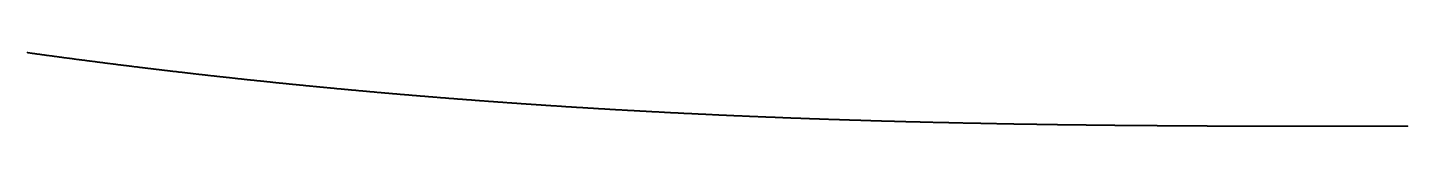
# Model space of a CAD drawing. Header units: metres. Extents: x 0 to 360, y 0 to 49.
# Drawn here: x 337.51 to 360, y 0 to 1.2 of the extents above; entities that cross this region are included whole.
import ezdxf

# ---------------------------------------------------------------- set-up
doc = ezdxf.new("R2010")
doc.units = ezdxf.units.M

msp = doc.modelspace()

# ---------------------------------------------------------------- linework, layer by layer
for p in [(337.513, 1.203), (337.525, 1.201), (337.536, 1.2), (337.547, 1.198), (337.558, 1.197), (337.57, 1.195), (337.581, 1.193), (337.592, 1.192), (337.603, 1.19), (337.615, 1.189), (337.626, 1.187), (337.637, 1.186), (337.648, 1.184), (337.66, 1.183), (337.671, 1.181), (337.682, 1.179), (337.693, 1.178), (337.705, 1.176), (337.716, 1.175), (337.727, 1.173), (337.739, 1.172), (337.75, 1.17), (337.761, 1.169), (337.772, 1.167), (337.784, 1.166), (337.795, 1.164), (337.806, 1.162), (337.817, 1.161), (337.829, 1.159), (337.84, 1.158), (337.851, 1.156), (337.862, 1.155), (337.874, 1.153), (337.885, 1.152), (337.896, 1.15), (337.908, 1.149), (337.919, 1.147), (337.93, 1.146), (337.941, 1.144), (337.953, 1.143), (337.964, 1.141), (337.975, 1.14), (337.986, 1.138), (337.998, 1.136), (338.009, 1.135), (338.02, 1.133), (338.032, 1.132), (338.043, 1.13), (338.054, 1.129), (338.065, 1.127), (338.077, 1.126), (338.088, 1.124), (338.099, 1.123), (338.111, 1.121), (338.122, 1.12), (338.133, 1.118), (338.144, 1.117), (338.156, 1.115), (338.167, 1.114), (338.178, 1.112), (338.19, 1.111), (338.201, 1.109), (338.212, 1.108), (338.223, 1.106), (338.235, 1.105), (338.246, 1.103), (338.257, 1.102), (338.269, 1.1), (338.28, 1.099), (338.291, 1.097), (338.302, 1.096), (338.314, 1.094), (338.325, 1.093), (338.336, 1.091), (338.348, 1.09), (338.359, 1.088), (338.37, 1.087), (338.382, 1.085), (338.393, 1.084), (338.404, 1.082), (338.415, 1.081), (338.427, 1.079), (338.438, 1.078), (338.449, 1.077), (338.461, 1.075), (338.472, 1.074), (338.483, 1.072), (338.494, 1.071), (338.506, 1.069), (338.517, 1.068), (338.528, 1.066), (338.54, 1.065), (338.551, 1.063), (338.562, 1.062), (338.574, 1.06), (338.585, 1.059), (338.596, 1.057), (338.608, 1.056), (338.619, 1.055), (338.63, 1.053), (338.641, 1.052), (338.653, 1.05), (338.664, 1.049), (338.675, 1.047), (338.687, 1.046), (338.698, 1.044), (338.709, 1.043), (338.721, 1.041), (338.732, 1.04), (338.743, 1.039), (338.755, 1.037), (338.766, 1.036), (338.777, 1.034), (338.788, 1.033), (338.8, 1.031), (338.811, 1.03), (338.822, 1.028), (338.834, 1.027), (338.845, 1.026), (338.856, 1.024), (338.868, 1.023), (338.879, 1.021), (338.89, 1.02), (338.902, 1.018), (338.913, 1.017), (338.924, 1.015), (338.936, 1.014), (338.947, 1.013), (338.958, 1.011), (338.97, 1.01), (338.981, 1.008), (338.992, 1.007), (339.004, 1.006), (339.015, 1.004), (339.026, 1.003), (339.038, 1.001), (339.049, 1), (339.06, 0.998), (339.071, 0.997), (339.083, 0.996), (339.094, 0.994), (339.105, 0.993), (339.117, 0.991), (339.128, 0.99), (339.139, 0.989), (339.151, 0.987), (339.162, 0.986), (339.173, 0.984), (339.185, 0.983), (339.196, 0.981), (339.207, 0.98), (339.219, 0.979), (339.23, 0.977), (339.241, 0.976), (339.253, 0.974), (339.264, 0.973), (339.275, 0.972), (339.287, 0.97), (339.298, 0.969), (339.309, 0.968), (339.321, 0.966), (339.332, 0.965), (339.343, 0.963), (339.355, 0.962), (339.366, 0.961), (339.378, 0.959), (339.389, 0.958), (339.4, 0.956), (339.412, 0.955), (339.423, 0.954), (339.434, 0.952), (339.446, 0.951), (339.457, 0.949), (339.468, 0.948), (339.48, 0.947), (339.491, 0.945), (339.502, 0.944), (339.514, 0.943), (339.525, 0.941), (339.536, 0.94), (339.548, 0.939), (339.559, 0.937), (339.57, 0.936), (339.582, 0.934), (339.593, 0.933), (339.604, 0.932), (339.616, 0.93), (339.627, 0.929), (339.638, 0.928), (339.65, 0.926), (339.661, 0.925), (339.673, 0.924), (339.684, 0.922), (339.695, 0.921), (339.707, 0.919), (339.718, 0.918), (339.729, 0.917), (339.741, 0.915), (339.752, 0.914), (339.763, 0.913), (339.775, 0.911), (339.786, 0.91), (339.797, 0.909), (339.809, 0.907), (339.82, 0.906), (339.832, 0.905), (339.843, 0.903), (339.854, 0.902), (339.866, 0.901), (339.877, 0.899), (339.888, 0.898), (339.9, 0.897), (339.911, 0.895), (339.922, 0.894), (339.934, 0.893), (339.945, 0.891), (339.956, 0.89), (339.968, 0.889), (339.979, 0.887), (339.991, 0.886), (340.002, 0.885), (340.013, 0.883), (340.025, 0.882), (340.036, 0.881), (340.047, 0.879), (340.059, 0.878), (340.07, 0.877), (340.082, 0.875), (340.093, 0.874), (340.104, 0.873), (340.116, 0.871), (340.127, 0.87), (340.138, 0.869), (340.15, 0.867), (340.161, 0.866), (340.173, 0.865), (340.184, 0.864), (340.195, 0.862), (340.207, 0.861), (340.218, 0.86), (340.229, 0.858), (340.241, 0.857), (340.252, 0.856), (340.264, 0.854), (340.275, 0.853), (340.286, 0.852), (340.298, 0.851), (340.309, 0.849), (340.32, 0.848), (340.332, 0.847), (340.343, 0.845), (340.355, 0.844), (340.366, 0.843), (340.377, 0.841), (340.389, 0.84), (340.4, 0.839), (340.411, 0.838), (340.423, 0.836), (340.434, 0.835), (340.446, 0.834), (340.457, 0.832), (340.468, 0.831), (340.48, 0.83), (340.491, 0.829), (340.503, 0.827), (340.514, 0.826), (340.525, 0.825), (340.537, 0.824), (340.548, 0.822), (340.559, 0.821), (340.571, 0.82), (340.582, 0.818), (340.594, 0.817), (340.605, 0.816), (340.616, 0.815), (340.628, 0.813), (340.639, 0.812), (340.651, 0.811), (340.662, 0.81), (340.673, 0.808), (340.685, 0.807), (340.696, 0.806), (340.708, 0.805), (340.719, 0.803), (340.73, 0.802), (340.742, 0.801), (340.753, 0.8), (340.765, 0.798), (340.776, 0.797), (340.787, 0.796), (340.799, 0.795), (340.81, 0.793), (340.822, 0.792), (340.833, 0.791), (340.844, 0.79), (340.856, 0.788), (340.867, 0.787), (340.879, 0.786), (340.89, 0.785), (340.901, 0.783), (340.913, 0.782), (340.924, 0.781), (340.936, 0.78), (340.947, 0.778), (340.958, 0.777), (340.97, 0.776), (340.981, 0.775), (340.993, 0.773), (341.004, 0.772), (341.015, 0.771), (341.027, 0.77), (341.038, 0.769), (341.05, 0.767), (341.061, 0.766), (341.072, 0.765), (341.084, 0.764), (341.095, 0.762), (341.107, 0.761), (341.118, 0.76), (341.13, 0.759), (341.141, 0.758), (341.152, 0.756), (341.164, 0.755), (341.175, 0.754), (341.187, 0.753), (341.198, 0.752), (341.209, 0.75), (341.221, 0.749), (341.232, 0.748), (341.244, 0.747), (341.255, 0.745), (341.266, 0.744), (341.278, 0.743), (341.289, 0.742), (341.301, 0.741), (341.312, 0.739), (341.324, 0.738), (341.335, 0.737), (341.346, 0.736), (341.358, 0.735), (341.369, 0.733), (341.381, 0.732), (341.392, 0.731), (341.404, 0.73), (341.415, 0.729), (341.426, 0.728), (341.438, 0.726), (341.449, 0.725), (341.461, 0.724), (341.472, 0.723), (341.483, 0.722), (341.495, 0.72), (341.506, 0.719), (341.518, 0.718), (341.529, 0.717), (341.541, 0.716), (341.552, 0.715), (341.563, 0.713), (341.575, 0.712), (341.586, 0.711), (341.598, 0.71), (341.609, 0.709), (341.621, 0.707), (341.632, 0.706), (341.643, 0.705), (341.655, 0.704), (341.666, 0.703), (341.678, 0.702), (341.689, 0.7), (341.701, 0.699), (341.712, 0.698), (341.723, 0.697), (341.735, 0.696), (341.746, 0.695), (341.758, 0.694), (341.769, 0.692), (341.781, 0.691), (341.792, 0.69), (341.804, 0.689), (341.815, 0.688), (341.826, 0.687), (341.838, 0.685), (341.849, 0.684), (341.861, 0.683), (341.872, 0.682), (341.884, 0.681), (341.895, 0.68), (341.906, 0.679), (341.918, 0.677), (341.929, 0.676), (341.941, 0.675), (341.952, 0.674), (341.964, 0.673), (341.975, 0.672), (341.987, 0.671), (341.998, 0.67), (342.009, 0.668), (342.021, 0.667), (342.032, 0.666), (342.044, 0.665), (342.055, 0.664), (342.067, 0.663), (342.078, 0.662), (342.09, 0.66), (342.101, 0.659), (342.112, 0.658), (342.124, 0.657), (342.135, 0.656), (342.147, 0.655), (342.158, 0.654), (342.17, 0.653), (342.181, 0.652), (342.193, 0.65), (342.204, 0.649), (342.216, 0.648), (342.227, 0.647), (342.238, 0.646), (342.25, 0.645), (342.261, 0.644), (342.273, 0.643), (342.284, 0.642), (342.296, 0.64), (342.307, 0.639), (342.319, 0.638), (342.33, 0.637), (342.342, 0.636), (342.353, 0.635), (342.364, 0.634), (342.376, 0.633), (342.387, 0.632), (342.399, 0.631), (342.41, 0.629), (342.422, 0.628), (342.433, 0.627), (342.445, 0.626), (342.456, 0.625), (342.468, 0.624), (342.479, 0.623), (342.49, 0.622), (342.502, 0.621), (342.513, 0.62), (342.525, 0.619), (342.536, 0.617), (342.548, 0.616), (342.559, 0.615), (342.571, 0.614), (342.582, 0.613), (342.594, 0.612), (342.605, 0.611), (342.617, 0.61), (342.628, 0.609), (342.639, 0.608), (342.651, 0.607), (342.662, 0.606), (342.674, 0.605), (342.685, 0.603), (342.697, 0.602), (342.708, 0.601), (342.72, 0.6), (342.731, 0.599), (342.743, 0.598), (342.754, 0.597), (342.766, 0.596), (342.777, 0.595), (342.789, 0.594), (342.8, 0.593), (342.811, 0.592), (342.823, 0.591), (342.834, 0.59), (342.846, 0.589), (342.857, 0.588), (342.869, 0.587), (342.88, 0.585), (342.892, 0.584), (342.903, 0.583), (342.915, 0.582), (342.926, 0.581), (342.938, 0.58), (342.949, 0.579), (342.961, 0.578), (342.972, 0.577), (342.984, 0.576), (342.995, 0.575), (343.007, 0.574), (343.018, 0.573), (343.03, 0.572), (343.041, 0.571), (343.052, 0.57), (343.064, 0.569), (343.075, 0.568), (343.087, 0.567), (343.098, 0.566), (343.11, 0.565), (343.121, 0.564), (343.133, 0.563), (343.144, 0.562), (343.156, 0.561), (343.167, 0.56), (343.179, 0.559), (343.19, 0.558), (343.202, 0.557), (343.213, 0.555), (343.225, 0.554), (343.236, 0.553), (343.248, 0.552), (343.259, 0.551), (343.271, 0.55), (343.282, 0.549), (343.294, 0.548), (343.305, 0.547), (343.317, 0.546), (343.328, 0.545), (343.34, 0.544), (343.351, 0.543), (343.363, 0.542), (343.374, 0.541), (343.386, 0.54), (343.397, 0.539), (343.408, 0.538), (343.42, 0.537), (343.431, 0.536), (343.443, 0.535), (343.454, 0.534), (343.466, 0.533), (343.477, 0.532), (343.489, 0.531), (343.5, 0.53), (343.512, 0.529), (343.523, 0.528), (343.535, 0.527), (343.546, 0.526), (343.558, 0.525), (343.569, 0.524), (343.581, 0.523), (343.592, 0.522), (343.604, 0.521), (343.615, 0.521), (343.627, 0.52), (343.638, 0.519), (343.65, 0.518), (343.661, 0.517), (343.673, 0.516), (343.684, 0.515), (343.696, 0.514), (343.707, 0.513), (343.719, 0.512), (343.73, 0.511), (343.742, 0.51), (343.753, 0.509), (343.765, 0.508), (343.776, 0.507), (343.788, 0.506), (343.799, 0.505), (343.811, 0.504), (343.822, 0.503), (343.834, 0.502), (343.845, 0.501), (343.857, 0.5), (343.868, 0.499), (343.88, 0.498), (343.891, 0.497), (343.903, 0.496), (343.914, 0.495), (343.926, 0.494), (343.937, 0.493), (343.949, 0.493), (343.96, 0.492), (343.972, 0.491), (343.983, 0.49), (343.995, 0.489), (344.006, 0.488), (344.018, 0.487), (344.029, 0.486), (344.041, 0.485), (344.052, 0.484), (344.064, 0.483), (344.076, 0.482), (344.087, 0.481), (344.099, 0.48), (344.11, 0.479), (344.122, 0.478), (344.133, 0.477), (344.145, 0.477), (344.156, 0.476), (344.168, 0.475), (344.179, 0.474), (344.191, 0.473), (344.202, 0.472), (344.214, 0.471), (344.225, 0.47), (344.237, 0.469), (344.248, 0.468), (344.26, 0.467), (344.271, 0.466), (344.283, 0.465), (344.294, 0.465), (344.306, 0.464), (344.317, 0.463), (344.329, 0.462), (344.34, 0.461), (344.352, 0.46), (344.363, 0.459), (344.375, 0.458), (344.386, 0.457), (344.398, 0.456), (344.409, 0.455), (344.421, 0.454), (344.432, 0.454), (344.444, 0.453), (344.456, 0.452), (344.467, 0.451), (344.479, 0.45), (344.49, 0.449), (344.502, 0.448), (344.513, 0.447), (344.525, 0.446), (344.536, 0.445), (344.548, 0.445), (344.559, 0.444), (344.571, 0.443), (344.582, 0.442), (344.594, 0.441), (344.605, 0.44), (344.617, 0.439), (344.628, 0.438), (344.64, 0.437), (344.651, 0.437), (344.663, 0.436), (344.674, 0.435), (344.686, 0.434), (344.698, 0.433), (344.709, 0.432), (344.721, 0.431), (344.732, 0.43), (344.744, 0.43), (344.755, 0.429), (344.767, 0.428), (344.778, 0.427), (344.79, 0.426), (344.801, 0.425), (344.813, 0.424), (344.824, 0.423), (344.836, 0.423), (344.847, 0.422), (344.859, 0.421), (344.87, 0.42), (344.882, 0.419), (344.894, 0.418), (344.905, 0.417), (344.917, 0.416), (344.928, 0.416), (344.94, 0.415), (344.951, 0.414), (344.963, 0.413), (344.974, 0.412), (344.986, 0.411), (344.997, 0.41), (345.009, 0.41), (345.02, 0.409), (345.032, 0.408), (345.043, 0.407), (345.055, 0.406), (345.067, 0.405), (345.078, 0.405), (345.09, 0.404), (345.101, 0.403), (345.113, 0.402), (345.124, 0.401), (345.136, 0.4), (345.147, 0.399), (345.159, 0.399), (345.17, 0.398), (345.182, 0.397), (345.194, 0.396), (345.205, 0.395), (345.217, 0.394), (345.228, 0.394), (345.24, 0.393), (345.251, 0.392), (345.263, 0.391), (345.274, 0.39), (345.286, 0.389), (345.297, 0.389), (345.309, 0.388), (345.32, 0.387), (345.332, 0.386), (345.344, 0.385), (345.355, 0.385), (345.367, 0.384), (345.378, 0.383), (345.39, 0.382), (345.401, 0.381), (345.413, 0.38), (345.424, 0.38), (345.436, 0.379), (345.447, 0.378), (345.459, 0.377), (345.471, 0.376), (345.482, 0.376), (345.494, 0.375), (345.505, 0.374), (345.517, 0.373), (345.528, 0.372), (345.54, 0.372), (345.551, 0.371), (345.563, 0.37), (345.575, 0.369), (345.586, 0.368), (345.598, 0.367), (345.609, 0.367), (345.621, 0.366), (345.632, 0.365), (345.644, 0.364), (345.655, 0.364), (345.667, 0.363), (345.678, 0.362), (345.69, 0.361), (345.702, 0.36), (345.713, 0.36), (345.725, 0.359), (345.736, 0.358), (345.748, 0.357), (345.759, 0.356), (345.771, 0.356), (345.782, 0.355), (345.794, 0.354), (345.806, 0.353), (345.817, 0.352), (345.829, 0.352), (345.84, 0.351), (345.852, 0.35), (345.863, 0.349), (345.875, 0.349), (345.886, 0.348), (345.898, 0.347), (345.91, 0.346), (345.921, 0.345), (345.933, 0.345), (345.944, 0.344), (345.956, 0.343), (345.967, 0.342), (345.979, 0.342), (345.99, 0.341), (346.002, 0.34), (346.014, 0.339), (346.025, 0.339), (346.037, 0.338), (346.048, 0.337), (346.06, 0.336), (346.071, 0.336), (346.083, 0.335), (346.095, 0.334), (346.106, 0.333), (346.118, 0.333), (346.129, 0.332), (346.141, 0.331), (346.152, 0.33), (346.164, 0.33), (346.175, 0.329), (346.187, 0.328), (346.199, 0.327), (346.21, 0.327), (346.222, 0.326), (346.233, 0.325), (346.245, 0.324), (346.256, 0.324), (346.268, 0.323), (346.28, 0.322), (346.291, 0.321), (346.303, 0.321), (346.314, 0.32), (346.326, 0.319), (346.337, 0.318), (346.349, 0.318), (346.361, 0.317), (346.372, 0.316), (346.384, 0.315), (346.395, 0.315), (346.407, 0.314), (346.418, 0.313), (346.43, 0.313), (346.442, 0.312), (346.453, 0.311), (346.465, 0.31), (346.476, 0.31), (346.488, 0.309), (346.499, 0.308), (346.511, 0.307), (346.523, 0.307), (346.534, 0.306), (346.546, 0.305), (346.557, 0.305), (346.569, 0.304), (346.58, 0.303), (346.592, 0.302), (346.604, 0.302), (346.615, 0.301), (346.627, 0.3), (346.638, 0.3), (346.65, 0.299), (346.661, 0.298), (346.673, 0.298), (346.685, 0.297), (346.696, 0.296), (346.708, 0.295), (346.719, 0.295), (346.731, 0.294), (346.742, 0.293), (346.754, 0.293), (346.766, 0.292), (346.777, 0.291), (346.789, 0.291), (346.8, 0.29), (346.812, 0.289), (346.823, 0.288), (346.835, 0.288), (346.847, 0.287), (346.858, 0.286), (346.87, 0.286), (346.881, 0.285), (346.893, 0.284), (346.905, 0.284), (346.916, 0.283), (346.928, 0.282), (346.939, 0.282), (346.951, 0.281), (346.962, 0.28), (346.974, 0.28), (346.986, 0.279), (346.997, 0.278), (347.009, 0.277), (347.02, 0.277), (347.032, 0.276), (347.044, 0.275), (347.055, 0.275), (347.067, 0.274), (347.078, 0.273), (347.09, 0.273), (347.101, 0.272), (347.113, 0.271), (347.125, 0.271), (347.136, 0.27), (347.148, 0.269), (347.159, 0.269), (347.171, 0.268), (347.183, 0.267), (347.194, 0.267), (347.206, 0.266), (347.217, 0.265), (347.229, 0.265), (347.24, 0.264), (347.252, 0.263), (347.264, 0.263), (347.275, 0.262), (347.287, 0.262), (347.298, 0.261), (347.31, 0.26), (347.322, 0.26), (347.333, 0.259), (347.345, 0.258), (347.356, 0.258), (347.368, 0.257), (347.38, 0.256), (347.391, 0.256), (347.403, 0.255), (347.414, 0.254), (347.426, 0.254), (347.438, 0.253), (347.449, 0.252), (347.461, 0.252), (347.472, 0.251), (347.484, 0.251), (347.495, 0.25), (347.507, 0.249), (347.519, 0.249), (347.53, 0.248), (347.542, 0.247), (347.553, 0.247), (347.565, 0.246), (347.577, 0.245), (347.588, 0.245), (347.6, 0.244), (347.611, 0.244), (347.623, 0.243), (347.635, 0.242), (347.646, 0.242), (347.658, 0.241), (347.669, 0.24), (347.681, 0.24), (347.693, 0.239), (347.704, 0.239), (347.716, 0.238), (347.727, 0.237), (347.739, 0.237), (347.751, 0.236), (347.762, 0.236), (347.774, 0.235), (347.785, 0.234), (347.797, 0.234), (347.809, 0.233), (347.82, 0.233), (347.832, 0.232), (347.843, 0.231), (347.855, 0.231), (347.867, 0.23), (347.878, 0.229), (347.89, 0.229), (347.901, 0.228), (347.913, 0.228), (347.925, 0.227), (347.936, 0.226), (347.948, 0.226), (347.959, 0.225), (347.971, 0.225), (347.983, 0.224), (347.994, 0.223), (348.006, 0.223), (348.017, 0.222), (348.029, 0.222), (348.041, 0.221), (348.052, 0.221), (348.064, 0.22), (348.075, 0.219), (348.087, 0.219), (348.099, 0.218), (348.11, 0.218), (348.122, 0.217), (348.133, 0.216), (348.145, 0.216), (348.157, 0.215), (348.168, 0.215), (348.18, 0.214), (348.191, 0.214), (348.203, 0.213), (348.215, 0.212), (348.226, 0.212), (348.238, 0.211), (348.249, 0.211), (348.261, 0.21), (348.273, 0.209), (348.284, 0.209), (348.296, 0.208), (348.307, 0.208), (348.319, 0.207), (348.331, 0.207), (348.342, 0.206), (348.354, 0.206), (348.365, 0.205), (348.377, 0.204), (348.389, 0.204), (348.4, 0.203), (348.412, 0.203), (348.423, 0.202), (348.435, 0.202), (348.447, 0.201), (348.458, 0.2), (348.47, 0.2), (348.482, 0.199), (348.493, 0.199), (348.505, 0.198), (348.516, 0.198), (348.528, 0.197), (348.54, 0.197), (348.551, 0.196), (348.563, 0.196), (348.574, 0.195), (348.586, 0.194), (348.598, 0.194), (348.609, 0.193), (348.621, 0.193), (348.632, 0.192), (348.644, 0.192), (348.656, 0.191), (348.667, 0.191), (348.679, 0.19), (348.691, 0.19), (348.702, 0.189), (348.714, 0.188), (348.725, 0.188), (348.737, 0.187), (348.749, 0.187), (348.76, 0.186), (348.772, 0.186), (348.783, 0.185), (348.795, 0.185), (348.807, 0.184), (348.818, 0.184), (348.83, 0.183), (348.842, 0.183), (348.853, 0.182), (348.865, 0.182), (348.876, 0.181), (348.888, 0.181), (348.9, 0.18), (348.911, 0.179), (348.923, 0.179), (348.934, 0.178), (348.946, 0.178), (348.958, 0.177), (348.969, 0.177), (348.981, 0.176), (348.993, 0.176), (349.004, 0.175), (349.016, 0.175), (349.027, 0.174), (349.039, 0.174), (349.051, 0.173), (349.062, 0.173), (349.074, 0.172), (349.085, 0.172), (349.097, 0.171), (349.109, 0.171), (349.12, 0.17), (349.132, 0.17), (349.144, 0.169), (349.155, 0.169), (349.167, 0.168), (349.178, 0.168), (349.19, 0.167), (349.202, 0.167), (349.213, 0.166), (349.225, 0.166), (349.237, 0.165), (349.248, 0.165), (349.26, 0.164), (349.271, 0.164), (349.283, 0.163), (349.295, 0.163), (349.306, 0.162), (349.318, 0.162), (349.33, 0.161), (349.341, 0.161), (349.353, 0.16), (349.364, 0.16), (349.376, 0.159), (349.388, 0.159), (349.399, 0.158), (349.411, 0.158), (349.423, 0.157), (349.434, 0.157), (349.446, 0.157), (349.457, 0.156), (349.469, 0.156), (349.481, 0.155), (349.492, 0.155), (349.504, 0.154), (349.516, 0.154), (349.527, 0.153), (349.539, 0.153), (349.55, 0.152), (349.562, 0.152), (349.574, 0.151), (349.585, 0.151), (349.597, 0.15), (349.609, 0.15), (349.62, 0.149), (349.632, 0.149), (349.643, 0.149), (349.655, 0.148), (349.667, 0.148), (349.678, 0.147), (349.69, 0.147), (349.702, 0.146), (349.713, 0.146), (349.725, 0.145), (349.736, 0.145), (349.748, 0.144), (349.76, 0.144), (349.771, 0.143), (349.783, 0.143), (349.795, 0.143), (349.806, 0.142), (349.818, 0.142), (349.829, 0.141), (349.841, 0.141), (349.853, 0.14), (349.864, 0.14), (349.876, 0.139), (349.888, 0.139), (349.899, 0.139), (349.911, 0.138), (349.923, 0.138), (349.934, 0.137), (349.946, 0.137), (349.957, 0.136), (349.969, 0.136), (349.981, 0.135), (349.992, 0.135), (350.004, 0.135), (350.016, 0.134), (350.027, 0.134), (350.039, 0.133), (350.05, 0.133), (350.062, 0.132), (350.074, 0.132), (350.085, 0.132), (350.097, 0.131), (350.109, 0.131), (350.12, 0.13), (350.132, 0.13), (350.144, 0.129), (350.155, 0.129), (350.167, 0.129), (350.178, 0.128), (350.19, 0.128), (350.202, 0.127), (350.213, 0.127), (350.225, 0.126), (350.237, 0.126), (350.248, 0.126), (350.26, 0.125), (350.271, 0.125), (350.283, 0.124), (350.295, 0.124), (350.306, 0.124), (350.318, 0.123), (350.33, 0.123), (350.341, 0.122), (350.353, 0.122), (350.365, 0.121), (350.376, 0.121), (350.388, 0.121), (350.399, 0.12), (350.411, 0.12), (350.423, 0.119), (350.434, 0.119), (350.446, 0.119), (350.458, 0.118), (350.469, 0.118), (350.481, 0.117), (350.493, 0.117), (350.504, 0.117), (350.516, 0.116), (350.527, 0.116), (350.539, 0.115), (350.551, 0.115), (350.562, 0.115), (350.574, 0.114), (350.586, 0.114), (350.597, 0.113), (350.609, 0.113), (350.621, 0.113), (350.632, 0.112), (350.644, 0.112), (350.656, 0.111), (350.667, 0.111), (350.679, 0.111), (350.69, 0.11), (350.702, 0.11), (350.714, 0.11), (350.725, 0.109), (350.737, 0.109), (350.749, 0.108), (350.76, 0.108), (350.772, 0.108), (350.784, 0.107), (350.795, 0.107), (350.807, 0.107), (350.818, 0.106), (350.83, 0.106), (350.842, 0.105), (350.853, 0.105), (350.865, 0.105), (350.877, 0.104), (350.888, 0.104), (350.9, 0.104), (350.912, 0.103), (350.923, 0.103), (350.935, 0.102), (350.947, 0.102), (350.958, 0.102), (350.97, 0.101), (350.981, 0.101), (350.993, 0.101), (351.005, 0.1), (351.016, 0.1), (351.028, 0.099), (351.04, 0.099), (351.051, 0.099), (351.063, 0.098), (351.075, 0.098), (351.086, 0.098), (351.098, 0.097), (351.11, 0.097), (351.121, 0.097), (351.133, 0.096), (351.144, 0.096), (351.156, 0.096), (351.168, 0.095), (351.179, 0.095), (351.191, 0.095), (351.203, 0.094), (351.214, 0.094), (351.226, 0.093), (351.238, 0.093), (351.249, 0.093), (351.261, 0.092), (351.273, 0.092), (351.284, 0.092), (351.296, 0.091), (351.308, 0.091), (351.319, 0.091), (351.331, 0.09), (351.342, 0.09), (351.354, 0.09), (351.366, 0.089), (351.377, 0.089), (351.389, 0.089), (351.401, 0.088), (351.412, 0.088), (351.424, 0.088), (351.436, 0.087), (351.447, 0.087), (351.459, 0.087), (351.471, 0.086), (351.482, 0.086), (351.494, 0.086), (351.506, 0.085), (351.517, 0.085), (351.529, 0.085), (351.54, 0.084), (351.552, 0.084), (351.564, 0.084), (351.575, 0.083), (351.587, 0.083), (351.599, 0.083), (351.61, 0.082), (351.622, 0.082), (351.634, 0.082), (351.645, 0.081), (351.657, 0.081), (351.669, 0.081), (351.68, 0.08), (351.692, 0.08), (351.704, 0.08), (351.715, 0.08), (351.727, 0.079), (351.739, 0.079), (351.75, 0.079), (351.762, 0.078), (351.773, 0.078), (351.785, 0.078), (351.797, 0.077), (351.808, 0.077), (351.82, 0.077), (351.832, 0.076), (351.843, 0.076), (351.855, 0.076), (351.867, 0.076), (351.878, 0.075), (351.89, 0.075), (351.902, 0.075), (351.913, 0.074), (351.925, 0.074), (351.937, 0.074), (351.948, 0.073), (351.96, 0.073), (351.972, 0.073), (351.983, 0.072), (351.995, 0.072), (352.006, 0.072), (352.018, 0.072), (352.03, 0.071), (352.041, 0.071), (352.053, 0.071), (352.065, 0.07), (352.076, 0.07), (352.088, 0.07), (352.1, 0.07), (352.111, 0.069), (352.123, 0.069), (352.135, 0.069), (352.146, 0.068), (352.158, 0.068), (352.17, 0.068), (352.181, 0.068), (352.193, 0.067), (352.205, 0.067), (352.216, 0.067), (352.228, 0.066), (352.24, 0.066), (352.251, 0.066), (352.263, 0.066), (352.275, 0.065), (352.286, 0.065), (352.298, 0.065), (352.309, 0.064), (352.321, 0.064), (352.333, 0.064), (352.344, 0.064), (352.356, 0.063), (352.368, 0.063), (352.379, 0.063), (352.391, 0.063), (352.403, 0.062), (352.414, 0.062), (352.426, 0.062), (352.438, 0.061), (352.449, 0.061), (352.461, 0.061), (352.473, 0.061), (352.484, 0.06), (352.496, 0.06), (352.508, 0.06), (352.519, 0.06), (352.531, 0.059), (352.543, 0.059), (352.554, 0.059), (352.566, 0.059), (352.578, 0.058), (352.589, 0.058), (352.601, 0.058), (352.613, 0.058), (352.624, 0.057), (352.636, 0.057), (352.648, 0.057), (352.659, 0.057), (352.671, 0.056), (352.682, 0.056), (352.694, 0.056), (352.706, 0.056), (352.717, 0.055), (352.729, 0.055), (352.741, 0.055), (352.752, 0.055), (352.764, 0.054), (352.776, 0.054), (352.787, 0.054), (352.799, 0.054), (352.811, 0.053), (352.822, 0.053), (352.834, 0.053), (352.846, 0.053), (352.857, 0.052), (352.869, 0.052), (352.881, 0.052), (352.892, 0.052), (352.904, 0.051), (352.916, 0.051), (352.927, 0.051), (352.939, 0.051), (352.951, 0.05), (352.962, 0.05), (352.974, 0.05), (352.986, 0.05), (352.997, 0.049), (353.009, 0.049), (353.021, 0.049), (353.032, 0.049), (353.044, 0.049), (353.056, 0.048), (353.067, 0.048), (353.079, 0.048), (353.091, 0.048), (353.102, 0.047), (353.114, 0.047), (353.126, 0.047), (353.137, 0.047), (353.149, 0.046), (353.161, 0.046), (353.172, 0.046), (353.184, 0.046), (353.196, 0.046), (353.207, 0.045), (353.219, 0.045), (353.23, 0.045), (353.242, 0.045), (353.254, 0.044), (353.265, 0.044), (353.277, 0.044), (353.289, 0.044), (353.3, 0.044), (353.312, 0.043), (353.324, 0.043), (353.335, 0.043), (353.347, 0.043), (353.359, 0.043), (353.37, 0.042), (353.382, 0.042), (353.394, 0.042), (353.405, 0.042), (353.417, 0.041), (353.429, 0.041), (353.44, 0.041), (353.452, 0.041), (353.464, 0.041), (353.475, 0.04), (353.487, 0.04), (353.499, 0.04), (353.51, 0.04), (353.522, 0.04), (353.534, 0.039), (353.545, 0.039), (353.557, 0.039), (353.569, 0.039), (353.58, 0.039), (353.592, 0.038), (353.604, 0.038), (353.615, 0.038), (353.627, 0.038), (353.639, 0.038), (353.65, 0.037), (353.662, 0.037), (353.674, 0.037), (353.685, 0.037), (353.697, 0.037), (353.709, 0.036), (353.72, 0.036), (353.732, 0.036), (353.744, 0.036), (353.755, 0.036), (353.767, 0.035), (353.779, 0.035), (353.79, 0.035), (353.802, 0.035), (353.814, 0.035), (353.825, 0.035), (353.837, 0.034), (353.849, 0.034), (353.86, 0.034), (353.872, 0.034), (353.884, 0.034), (353.895, 0.033), (353.907, 0.033), (353.919, 0.033), (353.93, 0.033), (353.942, 0.033), (353.954, 0.033), (353.965, 0.032), (353.977, 0.032), (353.989, 0.032), (354, 0.032), (354.012, 0.032), (354.024, 0.031), (354.035, 0.031), (354.047, 0.031), (354.059, 0.031), (354.07, 0.031), (354.082, 0.031), (354.094, 0.03), (354.105, 0.03), (354.117, 0.03), (354.129, 0.03), (354.14, 0.03), (354.152, 0.03), (354.164, 0.029), (354.175, 0.029), (354.187, 0.029), (354.199, 0.029), (354.21, 0.029), (354.222, 0.029), (354.234, 0.028), (354.245, 0.028), (354.257, 0.028), (354.269, 0.028), (354.28, 0.028), (354.292, 0.028), (354.304, 0.027), (354.315, 0.027), (354.327, 0.027), (354.339, 0.027), (354.35, 0.027), (354.362, 0.027), (354.374, 0.026), (354.385, 0.026), (354.397, 0.026), (354.409, 0.026), (354.42, 0.026), (354.432, 0.026), (354.444, 0.026), (354.455, 0.025), (354.467, 0.025), (354.479, 0.025), (354.49, 0.025), (354.502, 0.025), (354.514, 0.025), (354.525, 0.024), (354.537, 0.024), (354.549, 0.024), (354.56, 0.024), (354.572, 0.024), (354.584, 0.024), (354.595, 0.024), (354.607, 0.023), (354.619, 0.023), (354.63, 0.023), (354.642, 0.023), (354.654, 0.023), (354.665, 0.023), (354.677, 0.023), (354.689, 0.022), (354.7, 0.022), (354.712, 0.022), (354.724, 0.022), (354.735, 0.022), (354.747, 0.022), (354.759, 0.022), (354.77, 0.021), (354.782, 0.021), (354.794, 0.021), (354.805, 0.021), (354.817, 0.021), (354.829, 0.021), (354.84, 0.021), (354.852, 0.021), (354.864, 0.02), (354.875, 0.02), (354.887, 0.02), (354.899, 0.02), (354.91, 0.02), (354.922, 0.02), (354.934, 0.02), (354.945, 0.019), (354.957, 0.019), (354.969, 0.019), (354.98, 0.019), (354.992, 0.019), (355.004, 0.019), (355.015, 0.019), (355.027, 0.019), (355.039, 0.018), (355.05, 0.018), (355.062, 0.018), (355.074, 0.018), (355.085, 0.018), (355.097, 0.018), (355.109, 0.018), (355.12, 0.018), (355.132, 0.017), (355.144, 0.017), (355.155, 0.017), (355.167, 0.017), (355.179, 0.017), (355.19, 0.017), (355.202, 0.017), (355.214, 0.017), (355.225, 0.017), (355.237, 0.016), (355.249, 0.016), (355.26, 0.016), (355.272, 0.016), (355.284, 0.016), (355.295, 0.016), (355.307, 0.016), (355.319, 0.016), (355.33, 0.015), (355.342, 0.015), (355.354, 0.015), (355.365, 0.015), (355.377, 0.015), (355.389, 0.015), (355.4, 0.015), (355.412, 0.015), (355.424, 0.015), (355.435, 0.015), (355.447, 0.014), (355.459, 0.014), (355.471, 0.014), (355.482, 0.014), (355.494, 0.014), (355.506, 0.014), (355.517, 0.014), (355.529, 0.014), (355.541, 0.014), (355.552, 0.013), (355.564, 0.013), (355.576, 0.013), (355.587, 0.013), (355.599, 0.013), (355.611, 0.013), (355.622, 0.013), (355.634, 0.013), (355.646, 0.013), (355.657, 0.013), (355.669, 0.012), (355.681, 0.012), (355.692, 0.012), (355.704, 0.012), (355.716, 0.012), (355.727, 0.012), (355.739, 0.012), (355.751, 0.012), (355.762, 0.012), (355.774, 0.012), (355.786, 0.012), (355.797, 0.011), (355.809, 0.011), (355.821, 0.011), (355.832, 0.011), (355.844, 0.011), (355.856, 0.011), (355.867, 0.011), (355.879, 0.011), (355.891, 0.011), (355.902, 0.011), (355.914, 0.011), (355.926, 0.01), (355.937, 0.01), (355.949, 0.01), (355.961, 0.01), (355.972, 0.01), (355.984, 0.01), (355.996, 0.01), (356.007, 0.01), (356.019, 0.01), (356.031, 0.01), (356.042, 0.01), (356.054, 0.01), (356.066, 0.009), (356.077, 0.009), (356.089, 0.009), (356.101, 0.009), (356.112, 0.009), (356.124, 0.009), (356.136, 0.009), (356.147, 0.009), (356.159, 0.009), (356.171, 0.009), (356.182, 0.009), (356.194, 0.009), (356.206, 0.008), (356.217, 0.008), (356.229, 0.008), (356.241, 0.008), (356.253, 0.008), (356.264, 0.008), (356.276, 0.008), (356.288, 0.008), (356.299, 0.008), (356.311, 0.008), (356.323, 0.008), (356.334, 0.008), (356.346, 0.008), (356.358, 0.008), (356.369, 0.007), (356.381, 0.007), (356.393, 0.007), (356.404, 0.007), (356.416, 0.007), (356.428, 0.007), (356.439, 0.007), (356.451, 0.007), (356.463, 0.007), (356.474, 0.007), (356.486, 0.007), (356.498, 0.007), (356.509, 0.007), (356.521, 0.007), (356.533, 0.007), (356.544, 0.006), (356.556, 0.006), (356.568, 0.006), (356.579, 0.006), (356.591, 0.006), (356.603, 0.006), (356.614, 0.006), (356.626, 0.006), (356.638, 0.006), (356.649, 0.006), (356.661, 0.006), (356.673, 0.006), (356.684, 0.006), (356.696, 0.006), (356.708, 0.006), (356.719, 0.006), (356.731, 0.006), (356.743, 0.005), (356.754, 0.005), (356.766, 0.005), (356.778, 0.005), (356.789, 0.005), (356.801, 0.005), (356.813, 0.005), (356.824, 0.005), (356.836, 0.005), (356.848, 0.005), (356.86, 0.005), (356.871, 0.005), (356.883, 0.005), (356.895, 0.005), (356.906, 0.005), (356.918, 0.005), (356.93, 0.005), (356.941, 0.005), (356.953, 0.004), (356.965, 0.004), (356.976, 0.004), (356.988, 0.004), (357, 0.004), (357.011, 0.004), (357.023, 0.004), (357.035, 0.004), (357.046, 0.004), (357.058, 0.004), (357.07, 0.004), (357.081, 0.004), (357.093, 0.004), (357.105, 0.004), (357.116, 0.004), (357.128, 0.004), (357.14, 0.004), (357.151, 0.004), (357.163, 0.004), (357.175, 0.004), (357.186, 0.004), (357.198, 0.004), (357.21, 0.003), (357.221, 0.003), (357.233, 0.003), (357.245, 0.003), (357.256, 0.003), (357.268, 0.003), (357.28, 0.003), (357.291, 0.003), (357.303, 0.003), (357.315, 0.003), (357.326, 0.003), (357.338, 0.003), (357.35, 0.003), (357.361, 0.003), (357.373, 0.003), (357.385, 0.003), (357.397, 0.003), (357.408, 0.003), (357.42, 0.003), (357.432, 0.003), (357.443, 0.003), (357.455, 0.003), (357.467, 0.003), (357.478, 0.003), (357.49, 0.003), (357.502, 0.003), (357.513, 0.002), (357.525, 0.002), (357.537, 0.002), (357.548, 0.002), (357.56, 0.002), (357.572, 0.002), (357.583, 0.002), (357.595, 0.002), (357.607, 0.002), (357.618, 0.002), (357.63, 0.002), (357.642, 0.002), (357.653, 0.002), (357.665, 0.002), (357.677, 0.002), (357.688, 0.002), (357.7, 0.002), (357.712, 0.002), (357.723, 0.002), (357.735, 0.002), (357.747, 0.002), (357.758, 0.002), (357.77, 0.002), (357.782, 0.002), (357.793, 0.002), (357.805, 0.002), (357.817, 0.002), (357.828, 0.002), (357.84, 0.002), (357.852, 0.002), (357.863, 0.002), (357.875, 0.002), (357.887, 0.002), (357.899, 0.002), (357.91, 0.001), (357.922, 0.001), (357.934, 0.001), (357.945, 0.001), (357.957, 0.001), (357.969, 0.001), (357.98, 0.001), (357.992, 0.001), (358.004, 0.001), (358.015, 0.001), (358.027, 0.001), (358.039, 0.001), (358.05, 0.001), (358.062, 0.001), (358.074, 0.001), (358.085, 0.001), (358.097, 0.001), (358.109, 0.001), (358.12, 0.001), (358.132, 0.001), (358.144, 0.001), (358.155, 0.001), (358.167, 0.001), (358.179, 0.001), (358.19, 0.001), (358.202, 0.001), (358.214, 0.001), (358.225, 0.001), (358.237, 0.001), (358.249, 0.001), (358.26, 0.001), (358.272, 0.001), (358.284, 0.001), (358.295, 0.001), (358.307, 0.001), (358.319, 0.001), (358.33, 0.001), (358.342, 0.001), (358.354, 0.001), (358.365, 0.001), (358.377, 0.001), (358.389, 0.001), (358.401, 0.001), (358.412, 0.001), (358.424, 0.001), (358.436, 0.001), (358.447, 0.001), (358.459, 0.001), (358.471, 0.001), (358.482, 0.001), (358.494, 0.001), (358.506, 0.001), (358.517, 0.001), (358.529, 0.001), (358.541, 0.001), (358.552, 0.001), (358.564, 0.001), (358.576, 0), (358.587, 0), (358.599, 0), (358.611, 0), (358.622, 0), (358.634, 0), (358.646, 0), (358.657, 0), (358.669, 0), (358.681, 0), (358.692, 0), (358.704, 0), (358.716, 0), (358.727, 0), (358.739, 0), (358.751, 0), (358.762, 0), (358.774, 0), (358.786, 0), (358.797, 0), (358.809, 0), (358.821, 0), (358.832, 0), (358.844, 0), (358.856, 0), (358.868, 0), (358.879, 0), (358.891, 0), (358.903, 0), (358.914, 0), (358.926, 0), (358.938, 0), (358.949, 0), (358.961, 0), (358.973, 0), (358.984, 0), (358.996, 0), (359.008, 0), (359.019, 0), (359.031, 0), (359.043, 0), (359.054, 0), (359.066, 0), (359.078, 0), (359.089, 0), (359.101, 0), (359.113, 0), (359.124, 0), (359.136, 0), (359.148, 0), (359.159, 0), (359.171, 0), (359.183, 0), (359.194, 0), (359.206, 0), (359.218, 0), (359.229, 0), (359.241, 0), (359.253, 0), (359.264, 0), (359.276, 0), (359.288, 0), (359.299, 0), (359.311, 0), (359.323, 0), (359.335, 0), (359.346, 0), (359.358, 0), (359.37, 0), (359.381, 0), (359.393, 0), (359.405, 0), (359.416, 0), (359.428, 0), (359.44, 0), (359.451, 0), (359.463, 0), (359.475, 0), (359.486, 0), (359.498, 0), (359.51, 0), (359.521, 0), (359.533, 0), (359.545, 0), (359.556, 0), (359.568, 0), (359.58, 0), (359.591, 0), (359.603, 0), (359.615, 0), (359.626, 0), (359.638, 0), (359.65, 0), (359.661, 0), (359.673, 0), (359.685, 0), (359.696, 0), (359.708, 0), (359.72, 0), (359.731, 0), (359.743, 0), (359.755, 0), (359.766, 0), (359.778, 0), (359.79, 0), (359.802, 0), (359.813, 0), (359.825, 0), (359.837, 0), (359.848, 0), (359.86, 0), (359.872, 0), (359.883, 0), (359.895, 0), (359.907, 0), (359.918, 0), (359.93, 0), (359.942, 0), (359.953, 0), (359.965, 0), (359.977, 0), (359.988, 0), (360, 0), (360, 0)]:
    msp.add_point(p)

doc.saveas('drawing.dxf')
